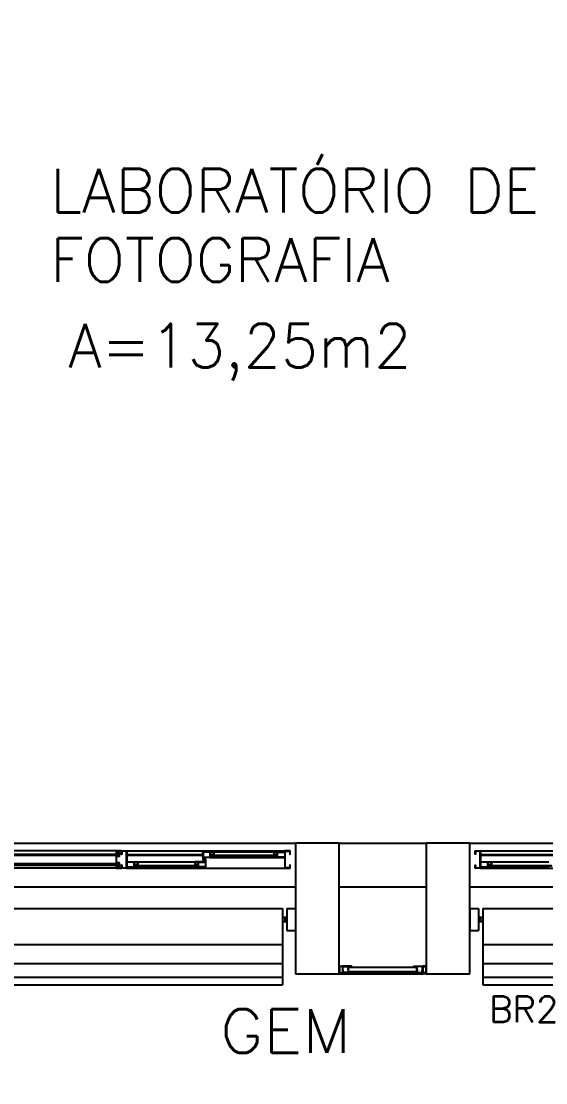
# Model space of a CAD drawing. Header units: millimetres. Extents: x 2128 to 2646, y 1972 to 2207.
# Drawn here: x 2474.976 to 2477.386, y 2053.215 to 2058.09 of the extents above; entities that cross this region are included whole.
import ezdxf

# ---------------------------------------------------------------- set-up
doc = ezdxf.new("R2010")
doc.units = ezdxf.units.MM
for name, color, linetype in [('AR-ALV', 2, 'Continuous'), ('AR-BRISES', 1, 'Continuous'), ('AR-ESQ', 1, 'Continuous'), ('AR-ESTC', 3, 'Continuous'), ('AR-PEITORIL', 1, 'Continuous'), ('ar-talude', 1, 'Continuous'), ('AR-TXTCONG', 2, 'Continuous'), ('BR-LINHAS', 1, 'Continuous'), ('BR-MONTANTE', 242, 'Continuous'), ('BR-PAINEL', 1, 'Continuous'), ('BR-SUPORTE', 1, 'Continuous'), ('BR-TEXTO', 2, 'Continuous'), ('DT-ESQ-BAGUETE-C', 1, 'Continuous'), ('DT-ESQ-BAGUETE-V', 1, 'Continuous'), ('DT-ESQ-CHAPA DOBRADA-V', 1, 'Continuous'), ('DT-ESQ-MARCO-V', 1, 'Continuous'), ('DT-ESQ-PERFIL CADEIRA-C', 2, 'Continuous'), ('DT-ESQ-PERFIL CADEIRA-V', 2, 'Continuous'), ('DT-ESQ-PERFIL U SIMPLES-C', 2, 'Continuous'), ('DT-ESQ-PERFIL U-C', 2, 'Continuous'), ('DT-ESQ-PERFIL U-V', 1, 'Continuous'), ('DT-ESQ-VENEZIANA-C', 1, 'Continuous'), ('DT-ESQ-VENEZIANA-V', 1, 'Continuous'), ('DT-ESQ-VIDRO-C', 2, 'Continuous'), ('DT-ESQ-VIDRO-V', 71, 'Continuous'), ('DT-TXTMOD', 1, 'Continuous'), ('TEXTO', 2, 'Continuous'), ('Área', 2, 'Continuous')]:
    doc.layers.add(name, color=color, linetype=linetype)
doc.styles.add('S10', font='simplex.shx', dxfattribs={"height": 0.1})
doc.styles.add('S12', font='simplex.shx', dxfattribs={"width": 1.1, "height": 0.12})
doc.styles.add('S16', font='simplex.shx', dxfattribs={"width": 1.1, "height": 0.16})
doc.styles.add('UNB-100', font='simplex.shx', dxfattribs={"height": 0.2})

# ---------------------------------------------------------------- blocks, each defined once
blk = doc.blocks.new('EF67-P')
at = {"layer": 'DT-ESQ-BAGUETE-C', "ltscale": 0.1}
for points in [[(4.7975, -0.055), (4.784, -0.055), (4.784, -0.0535), (4.797, -0.0535, 0.414214), (4.7975, -0.053), (4.7975, -0.042, 0.414214), (4.797, -0.0415), (4.784, -0.0415), (4.784, -0.04), (4.7975, -0.04, -0.414214), (4.799, -0.0415), (4.799, -0.0535, -0.414214)], [(5.0765, -0.055), (5.09, -0.055), (5.09, -0.0535), (5.077, -0.0535, -0.414214), (5.0765, -0.053), (5.0765, -0.042, -0.414214), (5.077, -0.0415), (5.09, -0.0415), (5.09, -0.04), (5.0765, -0.04, 0.414214), (5.075, -0.0415), (5.075, -0.0535, 0.414214)], [(4.4485, -0.1), (4.435, -0.1), (4.435, -0.0985), (4.448, -0.0985, 0.414214), (4.4485, -0.098), (4.4485, -0.087, 0.414214), (4.448, -0.0865), (4.435, -0.0865), (4.435, -0.085), (4.4485, -0.085, -0.414214), (4.45, -0.0865), (4.45, -0.0985, -0.414214)], [(4.714, -0.1), (4.7275, -0.1), (4.7275, -0.0985), (4.7145, -0.0985, -0.414214), (4.714, -0.098), (4.714, -0.087, -0.414214), (4.7145, -0.0865), (4.7275, -0.0865), (4.7275, -0.085), (4.714, -0.085, 0.414214), (4.7125, -0.0865), (4.7125, -0.0985, 0.414214)]]:
    blk.add_lwpolyline(points, format="xyb", close=True, dxfattribs=at)
at = {"layer": 'DT-ESQ-BAGUETE-V', "ltscale": 0.1}
for p, q in [((4.7975, -0.04), (5.0765, -0.04)), ((4.4485, -0.085), (4.714, -0.085))]:
    blk.add_line(p, q, dxfattribs=at)
at = {"layer": 'DT-ESQ-CHAPA DOBRADA-V', "ltscale": 0.1}
for p, q in [((4.4, -0.052), (4.749, -0.052)), ((4.4, -0.055), (4.749, -0.055))]:
    blk.add_line(p, q, dxfattribs=at)
at = {"layer": 'DT-ESQ-MARCO-V', "ltscale": 0.1}
for p, q in [((4.3515, -0.035), (3.7985, -0.035)), ((4.3515, -0.115), (3.7985, -0.115))]:
    blk.add_line(p, q, dxfattribs=at)
at = {"layer": 'DT-ESQ-PERFIL CADEIRA-C', "ltscale": 0.1}
for p, q in [((4.751, -0.0635), (4.7975, -0.0635)), ((5.125, -0.0635), (5.0765, -0.0635)), ((4.4, -0.1085), (4.4485, -0.1085)), ((4.7605, -0.1085), (4.714, -0.1085))]:
    blk.add_line(p, q, dxfattribs=at)
for points in [[(4.7975, -0.062, -1), (4.7975, -0.065), (4.751, -0.065, -0.414214), (4.749, -0.063), (4.749, -0.042, -0.414214), (4.751, -0.04), (4.7825, -0.04, -0.414214), (4.784, -0.0415), (4.784, -0.062)], [(4.784, -0.0635, -0.198913), (4.7829, -0.0631, -0.198913), (4.7825, -0.062), (4.7825, -0.042, 0.414214), (4.782, -0.0415), (4.751, -0.0415, 0.414214), (4.7505, -0.042), (4.7505, -0.063, 0.414214), (4.751, -0.0635)], [(5.0765, -0.065), (5.125, -0.065), (5.125, -0.0635), (5.09, -0.0635, 0.198912), (5.0911, -0.0631, 0.198913), (5.0915, -0.062), (5.0915, -0.042, -0.414214), (5.092, -0.0415), (5.125, -0.0415), (5.125, -0.04), (5.0915, -0.04, 0.414214), (5.09, -0.0415), (5.09, -0.0535), (5.09, -0.055), (5.09, -0.062), (5.0765, -0.062, 1)], [(4.4485, -0.11), (4.4, -0.11), (4.4, -0.1085), (4.435, -0.1085, -0.198912), (4.4339, -0.1081, -0.198913), (4.4335, -0.107), (4.4335, -0.087, 0.414214), (4.433, -0.0865), (4.4, -0.0865), (4.4, -0.085), (4.4335, -0.085, -0.414214), (4.435, -0.0865), (4.435, -0.0985), (4.435, -0.1), (4.435, -0.107), (4.4485, -0.107, -1)], [(4.714, -0.107, 1), (4.714, -0.11), (4.7605, -0.11, 0.414214), (4.7625, -0.108), (4.7625, -0.087, 0.414214), (4.7605, -0.085), (4.729, -0.085, 0.414214), (4.7275, -0.0865), (4.7275, -0.107)], [(4.7275, -0.1085, 0.198913), (4.7286, -0.1081, 0.198913), (4.729, -0.107), (4.729, -0.087, -0.414214), (4.7295, -0.0865), (4.7605, -0.0865, -0.414214), (4.761, -0.087), (4.761, -0.108, -0.414214), (4.7605, -0.1085)]]:
    blk.add_lwpolyline(points, format="xyb", close=True, dxfattribs=at)
at = {"layer": 'DT-ESQ-PERFIL CADEIRA-V', "ltscale": 0.1}
for p, q in [((4.7825, -0.065), (5.0765, -0.065)), ((4.4485, -0.11), (4.714, -0.11))]:
    blk.add_line(p, q, dxfattribs=at)
at = {"layer": 'DT-ESQ-PERFIL U SIMPLES-C', "ltscale": 0.1}
for points in [[(4.751, -0.077), (4.759, -0.077), (4.759, -0.0755), (4.751, -0.0755, -0.414214), (4.7505, -0.075), (4.7505, -0.067, -0.414214), (4.751, -0.0665), (4.759, -0.0665), (4.759, -0.065), (4.751, -0.065, 0.414214), (4.749, -0.067), (4.749, -0.075, 0.414214)], [(4.7605, -0.073), (4.7525, -0.073), (4.7525, -0.0745), (4.7605, -0.0745, -0.414214), (4.761, -0.075), (4.761, -0.083, -0.414214), (4.7605, -0.0835), (4.7525, -0.0835), (4.7525, -0.085), (4.7605, -0.085, 0.414214), (4.7625, -0.083), (4.7625, -0.075, 0.414214)]]:
    blk.add_lwpolyline(points, format="xyb", close=True, dxfattribs=at)
at = {"layer": 'DT-ESQ-PERFIL U-C', "ltscale": 0.1}
for points in [[(4.35, -0.1035), (4.35, -0.1135, 0.414214), (4.3515, -0.115), (4.3735, -0.115, 0.414214), (4.375, -0.1135), (4.375, -0.1), (4.3735, -0.1), (4.3735, -0.113, -0.414214), (4.373, -0.1135), (4.352, -0.1135, -0.414214), (4.3515, -0.113), (4.3515, -0.1035), (4.3645, -0.1035, 0.414214), (4.366, -0.102), (4.366, -0.092, 0.414214), (4.3645, -0.0905), (4.3515, -0.0905), (4.3515, -0.0595), (4.3645, -0.0595, 0.414214), (4.366, -0.058), (4.366, -0.048, 0.414214), (4.3645, -0.0465), (4.3515, -0.0465), (4.3515, -0.037, -0.414214), (4.352, -0.0365), (4.373, -0.0365, -0.414214), (4.3735, -0.037), (4.3735, -0.05), (4.375, -0.05), (4.375, -0.0365, 0.414214), (4.3735, -0.035), (4.3515, -0.035, 0.414214), (4.35, -0.0365), (4.35, -0.0465, 0.414214), (4.3515, -0.048), (4.3645, -0.048), (4.3645, -0.058), (4.3515, -0.058), (4.3515, -0.058, 0.414214), (4.35, -0.0595), (4.35, -0.0905, 0.414214), (4.3515, -0.092), (4.3515, -0.092), (4.3645, -0.092), (4.3645, -0.102), (4.3515, -0.102, 0.414214)], [(4.375, -0.0365, -0.414214), (4.3765, -0.035), (4.3985, -0.035, -0.414214), (4.4, -0.0365), (4.4, -0.1135, -0.414214), (4.3985, -0.115), (4.3765, -0.115, -0.414214), (4.375, -0.1135), (4.375, -0.1), (4.3765, -0.1), (4.3765, -0.113, 0.414214), (4.377, -0.1135), (4.398, -0.1135, 0.414214), (4.3985, -0.113), (4.3985, -0.037, 0.414214), (4.398, -0.0365), (4.377, -0.0365, 0.414214), (4.3765, -0.037), (4.3765, -0.05), (4.375, -0.05)], [(5.15, -0.0365, 0.414214), (5.1485, -0.035), (5.1265, -0.035, 0.414214), (5.125, -0.0365), (5.125, -0.1135, 0.414214), (5.1265, -0.115), (5.1485, -0.115, 0.414214), (5.15, -0.1135), (5.15, -0.1), (5.1485, -0.1), (5.1485, -0.113, -0.414214), (5.148, -0.1135), (5.127, -0.1135, -0.414214), (5.1265, -0.113), (5.1265, -0.037, -0.414214), (5.127, -0.0365), (5.148, -0.0365, -0.414214), (5.1485, -0.037), (5.1485, -0.05), (5.15, -0.05)]]:
    blk.add_lwpolyline(points, format="xyb", close=True, dxfattribs=at)
at = {"layer": 'DT-ESQ-PERFIL U-V', "ltscale": 0.1}
for p, q in [((4.3985, -0.035), (5.1265, -0.035)), ((4.3985, -0.115), (5.1265, -0.115))]:
    blk.add_line(p, q, dxfattribs=at)
at = {"layer": 'DT-ESQ-VIDRO-C', "ltscale": 0.1}
for points in [[(3.7875, -0.056), (3.7875, -0.05), (4.3625, -0.05), (4.3625, -0.056)], [(5.0875, -0.06), (5.0875, -0.057), (4.7865, -0.057), (4.7865, -0.06)], [(4.438, -0.105), (4.438, -0.102), (4.7245, -0.102), (4.7245, -0.105)]]:
    blk.add_lwpolyline(points, close=True, dxfattribs=at)
at = {"layer": 'DT-ESQ-VIDRO-V', "ltscale": 0.1}
blk.add_lwpolyline([(3.7875, -0.094), (3.7875, -0.1), (4.3625, -0.1), (4.3625, -0.094)], close=True, dxfattribs=at)
at = {"layer": 'DT-TXTMOD', "ltscale": 0.1, "style": 'S10', "flags": 3}
for tag, p in [('M01A', (0.025, -0.255)), ('M02A', (0.4253, -0.255)), ('M03A', (0.827, -0.255)), ('M04A', (1.2288, -0.255)), ('M05A', (1.6306, -0.255)), ('M06A', (2.0323, -0.255)), ('M07A', (2.4341, -0.255)), ('M08A', (2.8359, -0.255)), ('M09A', (3.2376, -0.255)), ('M10A', (3.6394, -0.255)), ('M11A', (4.0412, -0.255)), ('M12A', (4.4429, -0.255)), ('M13A', (4.8447, -0.255)), ('M14A', (5.2464, -0.255)), ('M15A', (5.6482, -0.255)), ('M16A', (6.05, -0.255))]:
    blk.add_attdef(tag, p, '', height=0.1, dxfattribs=at)
blk = doc.blocks.new('EF65-P')
at = {"layer": 'DT-ESQ-BAGUETE-C', "ltscale": 0.1}
blk.add_lwpolyline([(0.0735, -0.1), (0.06, -0.1), (0.06, -0.0985), (0.073, -0.0985, 0.414214), (0.0735, -0.098), (0.0735, -0.087, 0.414214), (0.073, -0.0865), (0.06, -0.0865), (0.06, -0.085), (0.0735, -0.085, -0.414214), (0.075, -0.0865), (0.075, -0.0985, -0.414214)], format="xyb", close=True, dxfattribs=at)
at = {"layer": 'DT-ESQ-BAGUETE-V', "ltscale": 0.1}
blk.add_line((0.0735, -0.085), (0.339, -0.085), dxfattribs=at)
at = {"layer": 'DT-ESQ-CHAPA DOBRADA-V', "ltscale": 0.1}
for p, q in [((0.025, -0.052), (0.374, -0.052)), ((0.025, -0.055), (0.374, -0.055))]:
    blk.add_line(p, q, dxfattribs=at)
at = {"layer": 'DT-ESQ-PERFIL CADEIRA-C', "ltscale": 0.1}
blk.add_line((0.025, -0.1085), (0.0735, -0.1085), dxfattribs=at)
blk.add_lwpolyline([(0.0735, -0.11), (0.025, -0.11), (0.025, -0.1085), (0.06, -0.1085, -0.198912), (0.0589, -0.1081, -0.198913), (0.0585, -0.107), (0.0585, -0.087, 0.414214), (0.058, -0.0865), (0.025, -0.0865), (0.025, -0.085), (0.0585, -0.085, -0.414214), (0.06, -0.0865), (0.06, -0.0985), (0.06, -0.1), (0.06, -0.107), (0.0735, -0.107, -1)], format="xyb", close=True, dxfattribs=at)
at = {"layer": 'DT-ESQ-PERFIL CADEIRA-V', "ltscale": 0.1}
blk.add_line((0.0735, -0.11), (0.339, -0.11), dxfattribs=at)
at = {"layer": 'DT-ESQ-PERFIL U-C', "ltscale": 0.1}
blk.add_lwpolyline([(0, -0.0365, -0.414214), (0.0015, -0.035), (0.0235, -0.035, -0.414214), (0.025, -0.0365), (0.025, -0.1135, -0.414214), (0.0235, -0.115), (0.0015, -0.115, -0.414214), (0, -0.1135), (0, -0.1), (0.0015, -0.1), (0.0015, -0.113, 0.414214), (0.002, -0.1135), (0.023, -0.1135, 0.414214), (0.0235, -0.113), (0.0235, -0.037, 0.414214), (0.023, -0.0365), (0.002, -0.0365, 0.414214), (0.0015, -0.037), (0.0015, -0.05), (0, -0.05)], format="xyb", close=True, dxfattribs=at)
at = {"layer": 'DT-ESQ-PERFIL U-V', "ltscale": 0.1}
for p, q in [((0.0235, -0.035), (0.7515, -0.035)), ((0.0235, -0.115), (0.7515, -0.115))]:
    blk.add_line(p, q, dxfattribs=at)
at = {"layer": 'DT-ESQ-VIDRO-C', "ltscale": 0.1}
blk.add_lwpolyline([(0.063, -0.105), (0.063, -0.102), (0.3495, -0.102), (0.3495, -0.105)], close=True, dxfattribs=at)
at = {"layer": 'DT-TXTMOD', "ltscale": 0.1, "style": 'S10', "flags": 3}
for tag, p in [('M01A', (0.025, -0.255)), ('M02A', (0.4253, -0.255)), ('M03A', (0.827, -0.255)), ('M04A', (1.2288, -0.255)), ('M05A', (1.6306, -0.255)), ('M06A', (2.0323, -0.255)), ('M07A', (2.4341, -0.255)), ('M08A', (2.8359, -0.255)), ('M09A', (3.2376, -0.255)), ('M10A', (3.6394, -0.255)), ('M11A', (4.0412, -0.255)), ('M12A', (4.4429, -0.255)), ('M13A', (4.8447, -0.255)), ('M14A', (5.2464, -0.255)), ('M15A', (5.6482, -0.255)), ('M16A', (6.05, -0.255))]:
    blk.add_attdef(tag, p, '', height=0.1, dxfattribs=at)
blk = doc.blocks.new('EF01A-P')
at = {"layer": 'DT-ESQ-BAGUETE-C', "ltscale": 0.1}
for points in [[(0.0015, 0.035), (0.015, 0.035), (0.015, 0.0335), (0.0015, 0.0335), (0.0015, 0.005), (0.015, 0.005), (0.015, 0.0035), (0.0015, 0.0035, -0.414214), (0, 0.005), (0, 0.0335, -0.414214)], [(0.3985, 0.035), (0.385, 0.035), (0.385, 0.0335), (0.3985, 0.0335), (0.3985, 0.005), (0.385, 0.005), (0.385, 0.0035), (0.3985, 0.0035, 0.414214), (0.4, 0.005), (0.4, 0.0335, 0.414214)]]:
    blk.add_lwpolyline(points, format="xyb", close=True, dxfattribs=at)
at = {"layer": 'DT-ESQ-PERFIL CADEIRA-C', "ltscale": 0.1}
for points in [[(0.01, 0.0015), (0.01, 0.003), (0.0015, 0.003, 1), (0.0015, 0), (0.015, 0, 0.414214), (0.0165, 0.0015), (0.0165, 0.0335), (0.043, 0.0335)], [(0.043, 0.0065), (0.018, 0.0065), (0.018, 0.0165), (0.0165, 0.0165), (0.0165, 0.0065, 0.414214), (0.018, 0.005), (0.043, 0.005), (0.0565, 0.005, 1), (0.0565, 0.008), (0.043, 0.008), (0.043, 0.02), (0.043, 0.032), (0.0565, 0.032, 1), (0.0565, 0.035), (0.043, 0.035), (0.0165, 0.035, 0.414214), (0.015, 0.0335), (0.015, 0.0015), (0.0015, 0.0015)], [(0.0415, 0.02), (0.0415, 0.032, -0.414214), (0.043, 0.0335), (0.0565, 0.0335)], [(0.0415, 0.02), (0.0415, 0.008, 0.414214), (0.043, 0.0065), (0.0565, 0.0065)], [(0.357, 0.0065), (0.382, 0.0065), (0.382, 0.0165), (0.3835, 0.0165), (0.3835, 0.0065, -0.414214), (0.382, 0.005), (0.357, 0.005), (0.3435, 0.005, -1), (0.3435, 0.008), (0.357, 0.008), (0.357, 0.02), (0.357, 0.032), (0.3435, 0.032, -1), (0.3435, 0.035), (0.357, 0.035), (0.3835, 0.035, -0.414214), (0.385, 0.0335), (0.385, 0.0015), (0.3985, 0.0015)], [(0.3585, 0.02), (0.3585, 0.032, 0.414214), (0.357, 0.0335), (0.3435, 0.0335)], [(0.3585, 0.02), (0.3585, 0.008, -0.414214), (0.357, 0.0065), (0.3435, 0.0065)], [(0.39, 0.0015), (0.39, 0.003), (0.3985, 0.003, -1), (0.3985, 0), (0.385, 0, -0.414214), (0.3835, 0.0015), (0.3835, 0.0335), (0.357, 0.0335)]]:
    blk.add_lwpolyline(points, format="xyb", dxfattribs=at)
at = {"layer": 'DT-ESQ-PERFIL CADEIRA-V', "ltscale": 0.1}
blk.add_line((0.015, 0), (0.385, 0), dxfattribs=at)
at = {"layer": 'DT-ESQ-VENEZIANA-C', "ltscale": 0.1}
for p, q in [((0.043, 0.0105), (0.357, 0.0105)), ((0.043, 0.009), (0.357, 0.009))]:
    blk.add_line(p, q, dxfattribs=at)
at = {"layer": 'DT-ESQ-VENEZIANA-V', "ltscale": 0.1}
blk.add_line((0.043, 0.031), (0.357, 0.031), dxfattribs=at)
blk = doc.blocks.new('BR-MODULO2')
at = {"layer": 'BR-LINHAS'}
for p, q in [((0.06, -0.2648), (2.56, -0.2648)), ((2.64, -0.2648), (5.14, -0.2648)), ((0.06, -0.3524), (2.56, -0.3524)), ((2.64, -0.3524), (5.14, -0.3524)), ((0.06, -0.4147), (2.56, -0.4147)), ((2.64, -0.4147), (5.14, -0.4147))]:
    blk.add_line(p, q, dxfattribs=at)
at = {"layer": 'BR-MONTANTE'}
for p, q in [((0, -0.1), (0, -0.2)), ((0, -0.1), (0.04, -0.1)), ((0.04, -0.1), (0.04, -0.2)), ((5.16, -0.1), (5.16, -0.2)), ((5.16, -0.1), (5.2, -0.1)), ((5.2, -0.1), (5.2, -0.2)), ((0, -0.2), (0.04, -0.2)), ((5.16, -0.2), (5.2, -0.2))]:
    blk.add_line(p, q, dxfattribs=at)
at = {"layer": 'BR-PAINEL'}
for p, q in [((0.06, -0.1), (2.56, -0.1)), ((0.06, -0.1), (0.06, -0.45)), ((2.64, -0.1), (5.14, -0.1)), ((5.14, -0.1), (5.14, -0.45)), ((0.06, -0.45), (2.56, -0.45)), ((2.64, -0.45), (5.14, -0.45))]:
    blk.add_line(p, q, dxfattribs=at)
at = {"layer": 'BR-SUPORTE'}
for p, q in [((0.04, -0.14), (0.06, -0.14)), ((0.05, -0.14), (0.05, -0.16)), ((5.14, -0.14), (5.16, -0.14)), ((5.15, -0.14), (5.15, -0.16)), ((0.04, -0.16), (0.06, -0.16)), ((5.14, -0.16), (5.16, -0.16))]:
    blk.add_line(p, q, dxfattribs=at)

msp = doc.modelspace()

# ---------------------------------------------------------------- linework, layer by layer
at = {"layer": 'AR-ALV'}
for p, q in [((2476.4365, 2054.3151), (2476.8365, 2054.3151)), ((2476.4365, 2054.1151), (2476.8365, 2054.1151))]:
    msp.add_line(p, q, dxfattribs=at)
at = {"layer": 'AR-ESTC'}
for p, q in [((2476.4365, 2054.3151), (2476.2365, 2054.3151)), ((2476.2365, 2054.3151), (2476.2365, 2053.7151)), ((2476.4365, 2053.7151), (2476.4365, 2054.3151)), ((2477.0365, 2054.3151), (2476.8365, 2054.3151)), ((2476.8365, 2054.3151), (2476.8365, 2053.7151)), ((2477.0365, 2053.7151), (2477.0365, 2054.3151)), ((2476.2365, 2053.7151), (2476.4365, 2053.7151)), ((2476.8365, 2053.7151), (2477.0365, 2053.7151))]:
    msp.add_line(p, q, dxfattribs=at)
at = {"layer": 'AR-PEITORIL'}
for p, q in [((2473.1115, 2054.3151), (2476.2365, 2054.3151)), ((2477.0365, 2054.3151), (2482.2365, 2054.3151)), ((2473.0365, 2054.1151), (2476.2365, 2054.1151)), ((2477.0365, 2054.1151), (2482.2365, 2054.1151))]:
    msp.add_line(p, q, dxfattribs=at)
at = {"layer": 'ar-talude'}
msp.add_open_spline([(2450.6541, 2053.8237), (2451.1573, 2047.3259), (2453.8437, 2032.3301), (2471.2283, 2019.1844), (2482.4538, 2021.8974), (2490.735, 2027.597), (2497.912, 2040.0992), (2502.9181, 2051.0293), (2507.4821, 2059.7435), (2509.4948, 2065.5907)], degree=3, knots=[0.874603, 0.874603, 0.874603, 0.874603, 13.033613, 24.300817, 33.994288, 45.623477, 57.311406, 66.544355, 85.146679, 85.146679, 85.146679, 85.146679], dxfattribs=at)

# ---------------------------------------------------------------- block references
at = {"layer": 'AR-BRISES'}
msp.add_blockref('BR-MODULO2', (2471.0365, 2054.1151), dxfattribs=at)
ref = msp.add_blockref('BR-MODULO2', (2477.0365, 2054.1151), dxfattribs=at)
ref.add_attrib('BR', 'BR2', (2477.1249, 2053.4927), dxfattribs={"layer": 'BR-TEXTO', "height": 0.12, "style": 'S12'})
at = {"layer": 'AR-ESQ'}
for name, p in [('EF67-P', (2471.0615, 2054.3151)), ('EF65-P', (2477.0615, 2054.3151)), ('EF01A-P', (2476.4365, 2053.7151))]:
    msp.add_blockref(name, p, dxfattribs=at)

# ---------------------------------------------------------------- texts
at = {"layer": 'AR-TXTCONG', "style": 'S16', "width": 1.1}
msp.add_text('GEM', height=0.2, rotation=360, dxfattribs=at).set_placement((2475.8897, 2053.3529))
at = {"layer": 'TEXTO', "style": 'UNB-100'}
for s, p in [('LABORATÓRIO DE', (2475.1092, 2057.2122)), ('FOTOGRAFIA', (2475.1092, 2056.8939))]:
    msp.add_text(s, height=0.2, dxfattribs=at).set_placement(p)
at = {"layer": 'Área', "style": 'UNB-100'}
msp.add_text('A=13,25m2', height=0.2, dxfattribs=at).set_placement((2475.1917, 2056.5005))

doc.saveas('drawing.dxf')
